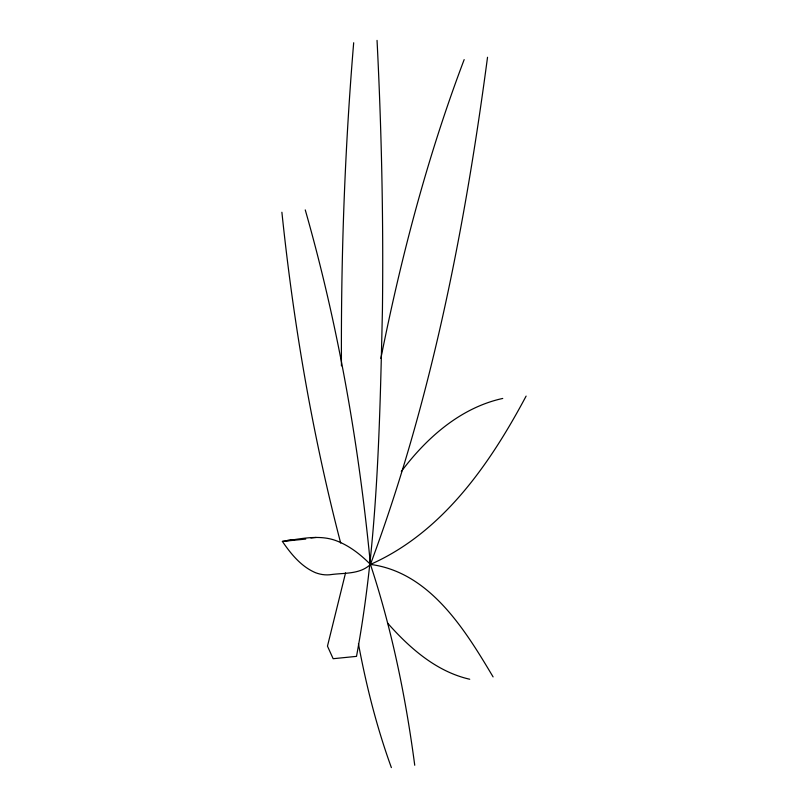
<?xml version="1.0" encoding="UTF-8"?>
<svg xmlns="http://www.w3.org/2000/svg" width="808" height="808" viewBox="0 0 808 808"><rect width="100%" height="100%" fill="white"/><g stroke="black" fill="none" stroke-linecap="round" stroke-linejoin="round"><path stroke-width="1.21" d="M345.561 572.872L327.472 646.148L333.149 658.712L356.51 656.369C377.649 542.249 379.821 425.877 382.426 310.171C383.507 220.22 381.598 130.239 377.043 40.4M353.682 42.743C344.693 150.187 340.885 258.035 341.451 365.852M487.527 57.267C464.661 229.401 431.159 401.283 370.438 564.418C360.085 574.316 344.955 572.811 331.856 574.488C326.371 575.427 320.786 574.68 315.605 572.741C301.202 566.63 291.001 553.995 282.386 541.421C300.465 538.976 319.958 533.977 337.603 541.259C350.177 546.299 360.964 554.884 370.438 564.418C391.941 629.654 405.747 697.223 414.736 765.257M380.861 358.439C401.132 256.964 427.422 156.439 464.166 59.61M526.109 396.102C490.062 463.752 442.814 532.391 370.438 564.418C358.853 444.703 338.299 325.634 305.252 209.908M401.334 471.478C426.584 437.805 460.611 407.646 502.748 398.445M282.386 541.421L305.747 539.077M287.557 540.31L292.799 539.784M310.918 537.966L316.16 537.441M370.438 564.418C429.896 572.215 465.044 629.826 493.092 676.902M469.731 679.245C436.34 671.66 409.555 647.986 387.476 622.968M391.375 767.6C376.77 727.372 366.276 685.75 358.429 643.713M340.724 543.107L339.764 539.552C312.009 432.169 293.385 322.533 281.891 212.252"/></g></svg>
